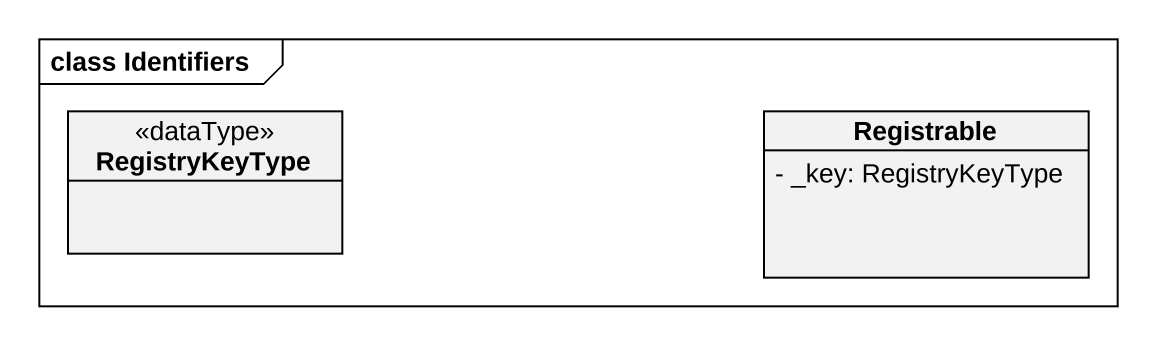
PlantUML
@startuml
mainframe class Identifiers
hide circle
hide empty members
skinparam classAttributeIconSize 0
class RegistryKeyType <<dataType>>
class Registrable {
  - _key: RegistryKeyType
}
@enduml
